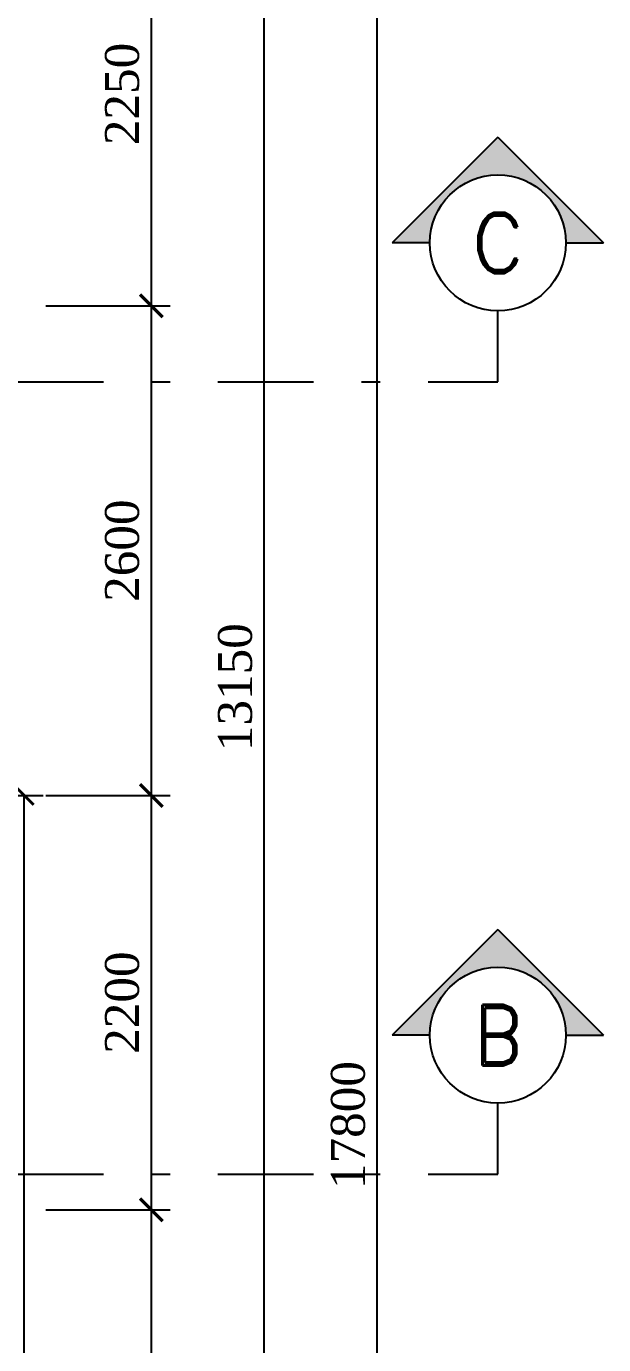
# Model space of a CAD drawing. Header units: millimetres. Extents: x -9564 to 494436, y -140371 to 4257.
# Drawn here: x -0.64 to 2.43, y 116.58 to 123.58 of the extents above; entities that cross this region are included whole.
import ezdxf
from ezdxf.enums import TextEntityAlignment as Align

# ---------------------------------------------------------------- set-up
doc = ezdxf.new("R2010")
doc.units = ezdxf.units.MM
doc.header["$MEASUREMENT"] = 0
doc.linetypes.add('DASHDOTX2', pattern=[50.8, 25.4, -12.7, 0, -12.7])
doc.layers.get('DEFPOINTS').update_dxf_attribs({"lineweight": 18})
doc.layers.add('1', color=5, linetype='Continuous')
doc.layers.add('DIM', color=1, linetype='Continuous', lineweight=5)
doc.layers.add('XR-KOP A3_MOZART$0$A-TXTKOP', color=3, linetype='Continuous', lineweight=5)
doc.styles.add('HAND', font='ROMAND.SHX', dxfattribs={"width": 0.8, "height": 250})
doc.styles.add('ROMAND', font='romand.shx', dxfattribs={"width": 0.7})
doc.styles.get("Standard").update_dxf_attribs({"font": 'arial.ttf'})
doc.styles.add('style2', font='times.ttf', dxfattribs={"height": 0.18})
doc.styles.add('XR-KOP A3_MOZART$0$ROMAND', font='romand.shx', dxfattribs={"height": 2, "bigfont": 'bigfont.shx'})
doc.dimstyles.new('100 baru', dxfattribs={"dimtxt": 0.2, "dimasz": 0.1, "dimexe": 0.1, "dimexo": 0.1, "dimgap": 0.1, "dimtad": 1, "dimtoh": 1, "dimdec": 0, "dimlfac": 100, "dimtxsty": 'Standard', "dimblk": 'ARCHTICK', "dimcen": 0.1, "dimclrd": 8, "dimclre": 8, "dimclrt": 2, "dimadec": 0, "dimazin": 0, "dimtfac": 1, "dimtdec": 0, "dimtix": 1, "dimtmove": 0, "dimatfit": 3, "dimldrblk": 'ARCHTICK', "dimfxl": 1.25, "dimlwd": -1, "dimlwe": -1, "dimarcsym": 0})
doc.dimstyles.new('ISO-25', dxfattribs={"dimtxt": 0.18, "dimasz": 0.12, "dimexe": 0.1, "dimexo": 0.1, "dimgap": 0.0625, "dimtad": 1, "dimtoh": 1, "dimdec": 0, "dimlfac": 1000, "dimtxsty": 'style2', "dimblk": 'ARCHTICK', "dimcen": 0.15, "dimclrd": 1, "dimclre": 1, "dimclrt": 4, "dimadec": 0, "dimazin": 0, "dimtfac": 1, "dimtdec": 0, "dimtmove": 0, "dimatfit": 3, "dimldrblk": 'OBLIQUE', "dimfxl": 1, "dimarcsym": 0})

# ---------------------------------------------------------------- blocks, each defined once
blk = doc.blocks.new('_ArchTick')
at = {"color": 0, "linetype": 'ByBlock', "const_width": 0.15}
blk.add_lwpolyline([(-0.5, -0.5), (0.5, 0.5)], dxfattribs=at)
blk = doc.blocks.new('*D648')
at = {"layer": 'DEFPOINTS', "color": 0, "transparency": 16777216}
for p in [(222.5192, 166.5724), (222.5192, 164.3224), (223.18, 164.3224)]:
    blk.add_point(p, dxfattribs=at)
at = {"layer": 'DIM', "color": 1, "lineweight": -2, "transparency": 16777216}
for p, q in [((222.6192, 166.5724), (223.28, 166.5724)), ((223.18, 166.5724), (223.18, 164.3224)), ((222.6192, 164.3224), (223.28, 164.3224))]:
    blk.add_line(p, q, dxfattribs=at)
at = {"layer": 'DIM', "color": 1, "lineweight": -2, "transparency": 16777216, "xscale": 0.12, "yscale": 0.12, "zscale": 0.12}
for p, rotation in [((223.18, 166.5724), 90), ((223.18, 164.3224), 270)]:
    blk.add_blockref('_ArchTick', p, dxfattribs=dict(at, rotation=rotation))
at = {"layer": 'DIM', "color": 4, "transparency": 16777216, "insert": (223.0259, 165.4474), "char_height": 0.18, "attachment_point": 5, "rotation": 90, "style": 'style2'}
blk.add_mtext('2250', dxfattribs=at)
blk = doc.blocks.new('_Oblique')
at = {"color": 0, "linetype": 'ByBlock', "lineweight": -2}
blk.add_line((-0.5, -0.5), (0.5, 0.5), dxfattribs=at)
blk = doc.blocks.new('*D649')
at = {"layer": 'DEFPOINTS', "color": 0, "transparency": 16777216}
for p in [(222.5192, 164.3224), (222.5192, 161.7224), (223.18, 161.7224)]:
    blk.add_point(p, dxfattribs=at)
at = {"layer": 'DIM', "color": 1, "lineweight": -2, "transparency": 16777216}
for p, q in [((222.6192, 164.3224), (223.28, 164.3224)), ((223.18, 164.3224), (223.18, 161.7224)), ((222.6192, 161.7224), (223.28, 161.7224))]:
    blk.add_line(p, q, dxfattribs=at)
at = {"layer": 'DIM', "color": 1, "lineweight": -2, "transparency": 16777216, "xscale": 0.12, "yscale": 0.12, "zscale": 0.12}
for p, rotation in [((223.18, 164.3224), 90), ((223.18, 161.7224), 270)]:
    blk.add_blockref('_ArchTick', p, dxfattribs=dict(at, rotation=rotation))
at = {"layer": 'DIM', "color": 4, "transparency": 16777216, "insert": (223.0259, 163.0224), "char_height": 0.18, "attachment_point": 5, "rotation": 90, "style": 'style2'}
blk.add_mtext('2600', dxfattribs=at)
blk = doc.blocks.new('*D650')
at = {"layer": 'DEFPOINTS', "color": 0, "transparency": 16777216}
for p in [(222.5192, 161.7224), (222.5192, 159.5224), (223.18, 159.5224)]:
    blk.add_point(p, dxfattribs=at)
at = {"layer": 'DIM', "color": 1, "lineweight": -2, "transparency": 16777216}
for p, q in [((222.6192, 161.7224), (223.28, 161.7224)), ((223.18, 161.7224), (223.18, 159.5224)), ((222.6192, 159.5224), (223.28, 159.5224))]:
    blk.add_line(p, q, dxfattribs=at)
at = {"layer": 'DIM', "color": 1, "lineweight": -2, "transparency": 16777216, "xscale": 0.12, "yscale": 0.12, "zscale": 0.12}
for p, rotation in [((223.18, 161.7224), 90), ((223.18, 159.5224), 270)]:
    blk.add_blockref('_ArchTick', p, dxfattribs=dict(at, rotation=rotation))
at = {"layer": 'DIM', "color": 4, "transparency": 16777216, "insert": (223.0259, 160.6224), "char_height": 0.18, "attachment_point": 5, "rotation": 90, "style": 'style2'}
blk.add_mtext('2200', dxfattribs=at)
blk = doc.blocks.new('*D651')
at = {"layer": 'DEFPOINTS', "color": 0, "transparency": 16777216}
for p in [(222.5192, 159.5224), (222.5192, 155.7224), (223.18, 155.7224)]:
    blk.add_point(p, dxfattribs=at)
at = {"layer": 'DIM', "color": 1, "lineweight": -2, "transparency": 16777216}
for p, q in [((222.6192, 159.5224), (223.28, 159.5224)), ((223.18, 159.5224), (223.18, 155.7224)), ((222.6192, 155.7224), (223.28, 155.7224))]:
    blk.add_line(p, q, dxfattribs=at)
at = {"layer": 'DIM', "color": 1, "lineweight": -2, "transparency": 16777216, "xscale": 0.12, "yscale": 0.12, "zscale": 0.12}
for p, rotation in [((223.18, 159.5224), 90), ((223.18, 155.7224), 270)]:
    blk.add_blockref('_ArchTick', p, dxfattribs=dict(at, rotation=rotation))
at = {"layer": 'DIM', "color": 4, "transparency": 16777216, "insert": (223.0259, 157.6224), "char_height": 0.18, "attachment_point": 5, "rotation": 90, "style": 'style2'}
blk.add_mtext('3800', dxfattribs=at)
blk = doc.blocks.new('*D654')
at = {"layer": 'DEFPOINTS', "color": 0, "transparency": 16777216}
for p in [(223.18, 168.8724), (223.78, 168.8724), (223.18, 155.7224)]:
    blk.add_point(p, dxfattribs=at)
at = {"layer": 'DIM', "color": 1, "lineweight": -2, "transparency": 16777216}
for p, q in [((223.28, 168.8724), (223.88, 168.8724)), ((223.78, 155.7224), (223.78, 168.8724)), ((223.28, 155.7224), (223.88, 155.7224))]:
    blk.add_line(p, q, dxfattribs=at)
at = {"layer": 'DIM', "color": 1, "lineweight": -2, "transparency": 16777216, "xscale": 0.12, "yscale": 0.12, "zscale": 0.12}
for p, rotation in [((223.78, 168.8724), 90), ((223.78, 155.7224), 270)]:
    blk.add_blockref('_ArchTick', p, dxfattribs=dict(at, rotation=rotation))
at = {"layer": 'DIM', "color": 4, "transparency": 16777216, "insert": (223.6259, 162.2974), "char_height": 0.18, "attachment_point": 5, "rotation": 90, "style": 'style2'}
blk.add_mtext('13150', dxfattribs=at)
blk = doc.blocks.new('*D656')
at = {"layer": 'DEFPOINTS', "color": 0, "transparency": 16777216}
for p in [(223.78, 168.8724), (224.38, 168.8724), (223.78, 151.0724)]:
    blk.add_point(p, dxfattribs=at)
at = {"layer": 'DIM', "color": 1, "lineweight": -2, "transparency": 16777216}
for p, q in [((223.88, 168.8724), (224.48, 168.8724)), ((224.38, 151.0724), (224.38, 168.8724)), ((223.88, 151.0724), (224.48, 151.0724))]:
    blk.add_line(p, q, dxfattribs=at)
at = {"layer": 'DIM', "color": 1, "lineweight": -2, "transparency": 16777216, "xscale": 0.12, "yscale": 0.12, "zscale": 0.12}
for p, rotation in [((224.38, 168.8724), 90), ((224.38, 151.0724), 270)]:
    blk.add_blockref('_ArchTick', p, dxfattribs=dict(at, rotation=rotation))
at = {"layer": 'DIM', "color": 4, "transparency": 16777216, "insert": (224.2256, 159.9724), "char_height": 0.18, "attachment_point": 5, "rotation": 90, "style": 'style2'}
blk.add_mtext('17800', dxfattribs=at)
blk = doc.blocks.new('ARAH-4')
blk.add_hatch(color=8).paths.add_polyline_path([(-4.5, 0), (-7, 0), (0, -7), (7, 0), (4.5, 0, -1)])
at = {"color": 9}
for p, q in [((0, -7), (-7, 0)), ((-4.5, 0), (-7, 0)), ((0, -7), (7, 0)), ((4.5, 0), (7, 0))]:
    blk.add_line(p, q, dxfattribs=at)
blk.add_circle((0, 0), 4.5, dxfattribs=at)
at = {"color": 4, "style": 'ROMAND'}
blk.add_attdef('A', text='', height=4, dxfattribs=at).set_placement((0, 0), align=Align.MIDDLE_CENTER)
blk = doc.blocks.new('pot')
at = {"layer": '1', "linetype": 'DASHDOTX2', "ltscale": 0.02}
for points in [[(200.0932, 164.2958), (200.0932, 163.9187), (225.016, 163.9187), (225.016, 164.2958)], [(200.0932, 160.0886), (200.0932, 159.7115), (225.016, 159.7115), (225.016, 160.0886)]]:
    blk.add_lwpolyline(points, dxfattribs=at)
ref = blk.add_blockref('ARAH-4', (225.016, 164.6567), dxfattribs=dict(xscale=0.080219464717514, yscale=0.080219464717514, zscale=0.080219464717514, rotation=180))
ref.add_attrib('A', 'C', dxfattribs={"color": 4, "height": 0.3209, "style": 'ROMAND'}).set_placement((225.016, 164.6567), align=Align.MIDDLE_CENTER)
ref = blk.add_blockref('ARAH-4', (225.016, 160.4496), dxfattribs=dict(xscale=0.080219464717514, yscale=0.080219464717514, zscale=0.080219464717514, rotation=180))
ref.add_attrib('A', 'B', dxfattribs={"color": 4, "height": 0.3209, "style": 'ROMAND'}).set_placement((225.016, 160.4496), align=Align.MIDDLE_CENTER)
blk = doc.blocks.new('*D678')
at = {"color": 8, "transparency": 16777216}
for p, q in [((222.3024, 161.7224), (222.6057, 161.7224)), ((222.5057, 151.0724), (222.5057, 161.7224)), ((222.3024, 151.0724), (222.6057, 151.0724))]:
    blk.add_line(p, q, dxfattribs=at)
at = {"layer": 'DEFPOINTS', "color": 0, "transparency": 16777216}
for p in [(222.2024, 161.7224), (222.5057, 161.7224), (222.2024, 151.0724)]:
    blk.add_point(p, dxfattribs=at)
at = {"color": 8, "transparency": 16777216, "xscale": 0.1, "yscale": 0.1, "zscale": 0.1}
for p, rotation in [((222.5057, 161.7224), 90), ((222.5057, 151.0724), 270)]:
    blk.add_blockref('_ArchTick', p, dxfattribs=dict(at, rotation=rotation))
at = {"color": 2, "transparency": 16777216, "insert": (222.3036, 156.3974), "char_height": 0.2, "attachment_point": 5, "rotation": 90}
blk.add_mtext('1065', dxfattribs=at)
blk = doc.blocks.new('eshes')
at = {"layer": 'DIM'}
for base, p1, p2, picture, middle in [((223.78, 168.8724), (223.18, 155.7224), (223.18, 168.8724), '*D654', (223.6259, 162.2974)), ((224.38, 168.8724), (223.78, 151.0724), (223.78, 168.8724), '*D656', (224.2256, 159.9724)), ((223.18, 164.3224), (222.5192, 166.5724), (222.5192, 164.3224), '*D648', (223.0259, 165.4474)), ((223.18, 161.7224), (222.5192, 164.3224), (222.5192, 161.7224), '*D649', (223.0259, 163.0224)), ((223.18, 159.5224), (222.5192, 161.7224), (222.5192, 159.5224), '*D650', (223.0259, 160.6224)), ((223.18, 155.7224), (222.5192, 159.5224), (222.5192, 155.7224), '*D651', (223.0259, 157.6224))]:
    dim = blk.add_linear_dim(base=base, p1=p1, p2=p2, angle=90, dimstyle='ISO-25', dxfattribs=at)
    dim.commit()
    dim.dimension.update_dxf_attribs({"geometry": picture, "text_midpoint": middle})
blk = doc.blocks.new('A$C2a879c63')
for name, p in [('pot', (-194.2329, -143.5351)), ('eshes', (-194.2379, -143.5351))]:
    blk.add_blockref(name, p)
at = {"color": 4, "style": 'HAND'}
for tag, height, rotation, p in [('DRY.WASHER', 0.054, 0, (11.9366, 24.9122)), ('PATIO', 0.135, 0, (20.9666, 21.5696)), ('GENSET', 0.135, 0, (18.2157, 17.1045)), ('PLANTERBOX', 0.135, 90, (22.169, 13.2959)), ('PLANTERBOX', 0.135, 0, (18.5224, 11.5633)), ('PATIO', 0.135, 0, (400.0395, 10.821)), ('CARPORT', 0.135, 0, (12.157, 9.7744)), ('CARPORT', 0.135, 0, (20.6202, 9.7744))]:
    blk.add_attdef(tag, text='', height=height, rotation=rotation, dxfattribs=at).set_placement(p, align=Align.MIDDLE)
at = {"layer": 'XR-KOP A3_MOZART$0$A-TXTKOP', "style": 'XR-KOP A3_MOZART$0$ROMAND'}
for tag, p in [('1:200', (37.0468, 3.1879)), ('1:100', (79.0468, 3.1879)), ('1:100', (121.0468, 3.1879)), ('1:100', (163.0468, 3.1879)), ('1:100', (205.0468, 3.1879)), ('1:100', (247.0468, 3.1879)), ('1:100', (289.0468, 3.1879)), ('1:100', (331.0468, 3.1879)), ('1:100', (373.0468, 3.1879)), ('1:100', (415.0468, 3.1879)), ('1:100', (457.0468, 3.1879)), ('1:100', (499.0468, 3.1879))]:
    blk.add_attdef(tag, text='', height=0.1296, dxfattribs=at).set_placement(p, align=Align.MIDDLE)
dim = blk.add_linear_dim(base=(28.2677, 18.1873), p1=(27.9645, 7.5373), p2=(27.9645, 18.1873), angle=90, dimstyle='100 baru')
dim.commit()
dim.dimension.update_dxf_attribs({"geometry": '*D678', "text_midpoint": (28.0656, 12.8623), "insert": (-194.2379, -143.5351)})

msp = doc.modelspace()

# ---------------------------------------------------------------- block references
msp.add_blockref('A$C2a879c63', (-28.9148, 101.3058))

doc.saveas('drawing.dxf')
